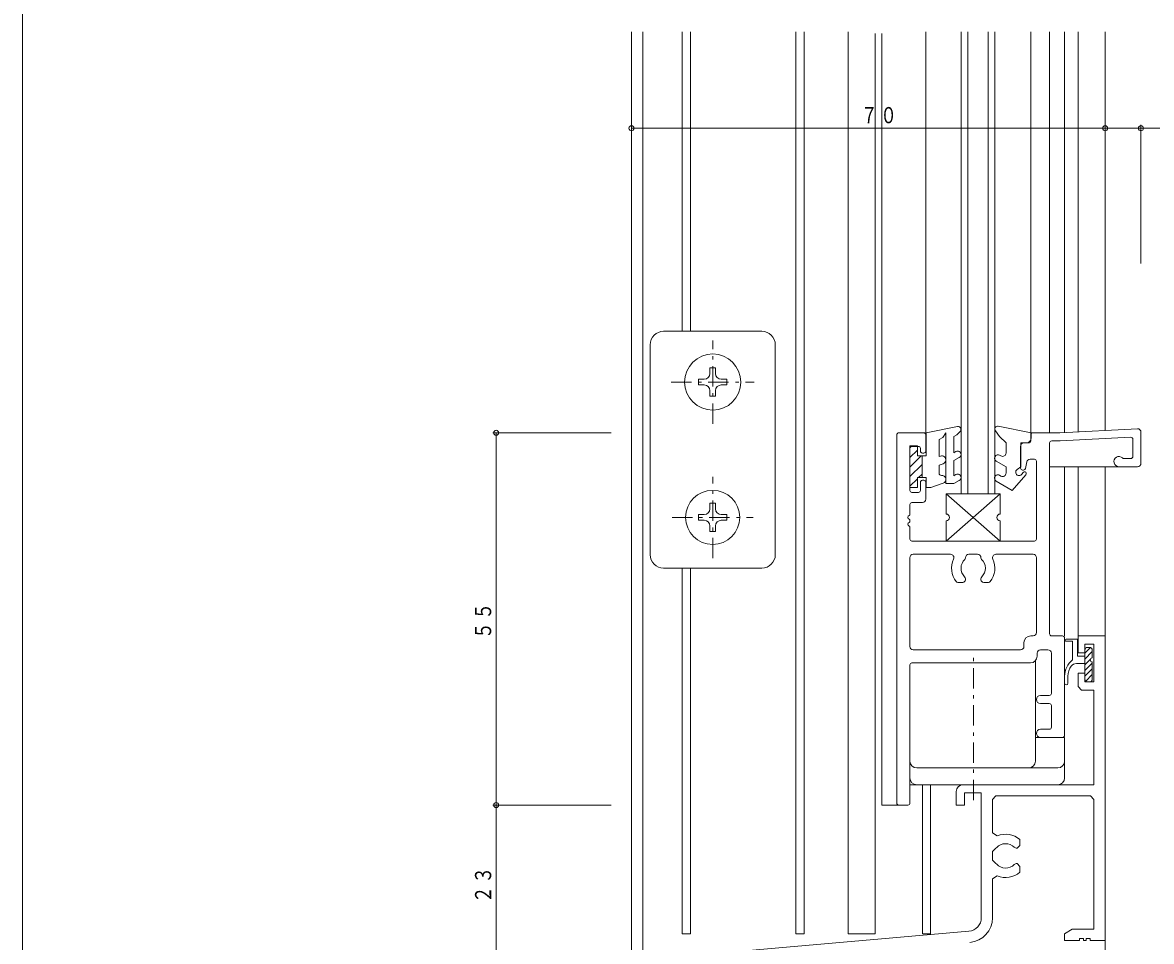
# Model space of a CAD drawing. Units: millimetres on the paper. Extents: x -397 to 397, y -282 to 282.
# Drawn here: x -393.9 to -227.1, y -200.8 to -65.1 of the extents above; entities that cross this region are included whole.
import ezdxf

# ---------------------------------------------------------------- set-up
doc = ezdxf.new("R2010")
doc.units = ezdxf.units.MM
doc.linetypes.add('USER2', pattern=[3.5, 2.5, -1])
doc.linetypes.add('USER3', pattern=[5.5, 3, -1, 0.5, -1])
for name, color, linetype, lineweight in [('0-1_YKK_ZWAK', 7, 'Continuous', 18), ('0-3_YKK_11', 7, 'Continuous', 18), ('0-4_YKK_12', 2, 'Continuous', 18), ('0-6_YKK_13', 4, 'Continuous', 18), ('0-7_YKK_D', 6, 'Continuous', 18)]:
    doc.layers.add(name, color=color, linetype=linetype, lineweight=lineweight)
doc.styles.add('ＭＳ ゴシック', font='')
doc.styles.get('ＭＳ ゴシック').set_extended_font_data('MS Gothic')

msp = doc.modelspace()

# ---------------------------------------------------------------- linework, layer by layer
at = {"layer": '0-1_YKK_ZWAK'}
msp.add_line((-393.908, -245.7), (-393.908, 279.3), dxfattribs=at)
at = {"layer": '0-3_YKK_11'}
for p, q in [((-240.6, -125.7), (-229.135, -125.099)), ((-264.708, -126), (-264.708, -180.4)), ((-260.708, -125.7), (-264.408, -125.7)), ((-260.408, -128.4), (-260.408, -126)), ((-244.908, -126), (-244.908, -126.9)), ((-240.616, -125.7), (-244.608, -125.7)), ((-230.124, -126.352), (-240.569, -126.9)), ((-229.808, -129.2), (-229.808, -126.652)), ((-228.608, -125.598), (-228.608, -130.2)), ((-262.758, -134.2), (-262.758, -128)), ((-262.458, -127.7), (-261.508, -127.7)), ((-261.208, -128), (-261.208, -128.4)), ((-246.408, -127.7), (-246.408, -130.9)), ((-245.208, -127.2), (-245.908, -127.2)), ((-242.108, -155.4), (-242.108, -127.2)), ((-240.584, -126.9), (-241.808, -126.9)), ((-260.908, -128.7), (-260.708, -128.7)), ((-245.485, -130.008), (-245.662, -130.955)), ((-244.993, -129.6), (-244.358, -129.6)), ((-244.058, -129.9), (-244.058, -141.4)), ((-231.124, -129.5), (-230.108, -129.5)), ((-246.108, -131.2), (-245.957, -131.2)), ((-229.108, -130.7), (-231.858, -130.7)), ((-261.208, -133), (-261.208, -134.2)), ((-260.708, -132.7), (-260.908, -132.7)), ((-260.408, -135.5), (-260.408, -133)), ((-261.508, -134.5), (-262.458, -134.5)), ((-262.758, -137.742), (-262.758, -136.3)), ((-262.458, -136), (-260.908, -136)), ((-262.758, -138.658), (-262.758, -138.742)), ((-262.758, -141.4), (-262.758, -139.658)), ((-244.358, -141.7), (-262.458, -141.7)), ((-262.758, -157.25), (-262.758, -144.15)), ((-262.258, -143.65), (-256.768, -143.65)), ((-254.558, -144.181), (-254.558, -144.15)), ((-254.058, -143.65), (-252.758, -143.65)), ((-252.258, -144.15), (-252.258, -144.181)), ((-250.049, -143.65), (-244.558, -143.65)), ((-244.058, -144.15), (-244.058, -155.2)), ((-255.682, -147.8), (-254.958, -147.8)), ((-254.558, -147.4), (-254.558, -147.261)), ((-252.258, -147.261), (-252.258, -147.4)), ((-251.858, -147.8), (-251.135, -147.8)), ((-245.908, -156.7), (-245.908, -157.25)), ((-244.558, -155.7), (-244.908, -155.7)), ((-240.208, -155.7), (-241.808, -155.7)), ((-239.908, -170.4), (-239.908, -156)), ((-237.908, -155.7), (-237.908, -158.2)), ((-233.908, -155.7), (-237.908, -155.7)), ((-233.908, -200.7), (-233.908, -155.7)), ((-246.408, -157.75), (-262.258, -157.75)), ((-243.958, -158.25), (-243.958, -158.7)), ((-242.358, -157.75), (-243.458, -157.75)), ((-241.858, -158.25), (-241.858, -161.75)), ((-237.908, -158.2), (-236.908, -158.2)), ((-236.908, -156.9), (-235.558, -156.9)), ((-236.908, -158.2), (-236.908, -156.9)), ((-235.558, -156.9), (-235.558, -162.5)), ((-262.758, -161.75), (-262.758, -160)), ((-262.458, -159.7), (-244.958, -159.7)), ((-262.758, -180.4), (-262.758, -161.75)), ((-241.858, -161.75), (-241.858, -164.2)), ((-237.908, -161.2), (-237.908, -163.2)), ((-236.908, -161.2), (-237.908, -161.2)), ((-236.908, -162.5), (-236.908, -161.2)), ((-237.908, -163.2), (-237.408, -163.7)), ((-235.558, -162.5), (-236.908, -162.5)), ((-243.458, -164.5), (-242.158, -164.5)), ((-237.408, -163.7), (-235.558, -163.7)), ((-235.558, -163.7), (-235.558, -177.7)), ((-242.158, -165.7), (-243.458, -165.7)), ((-241.858, -166), (-241.858, -169.2)), ((-243.458, -169.5), (-242.158, -169.5)), ((-240.208, -170.7), (-243.458, -170.7)), ((-235.558, -177.7), (-254.908, -177.7)), ((-255.908, -178.7), (-255.908, -180.7)), ((-254.708, -178.9), (-252.208, -178.9)), ((-254.708, -180.7), (-254.708, -178.9)), ((-252.208, -178.9), (-252.208, -197.344)), ((-250.558, -179.85), (-250.058, -179.35)), ((-250.558, -184.796), (-250.558, -179.85)), ((-250.058, -179.35), (-236.058, -179.35)), ((-236.058, -179.35), (-235.558, -179.85)), ((-235.558, -179.85), (-235.558, -199.05)), ((-264.408, -180.7), (-263.058, -180.7)), ((-255.908, -180.7), (-254.708, -180.7)), ((-249.862, -185.256), (-250.558, -184.796)), ((-246.908, -187.05), (-246.508, -186.65)), ((-246.508, -186.65), (-246.508, -185.785)), ((-250.558, -187.55), (-250.077, -187.05)), ((-250.558, -188.85), (-250.558, -187.55)), ((-250.077, -187.05), (-249.937, -186.985)), ((-247.331, -186.932), (-247.047, -187.05)), ((-247.047, -187.05), (-246.908, -187.05)), ((-250.077, -189.35), (-250.558, -188.85)), ((-249.937, -189.415), (-250.077, -189.35)), ((-247.047, -189.35), (-247.331, -189.468)), ((-246.908, -189.35), (-247.047, -189.35)), ((-246.508, -189.75), (-246.908, -189.35)), ((-246.508, -190.615), (-246.508, -189.75)), ((-250.558, -191.604), (-249.862, -191.144)), ((-250.558, -197.344), (-250.558, -191.604)), ((-254.034, -199.337), (-293.908, -202.825)), ((-238.783, -199.05), (-239.908, -199.7)), ((-239.908, -199.7), (-239.908, -200.7)), ((-235.558, -199.05), (-238.783, -199.05)), ((-239.908, -200.7), (-237.708, -200.7)), ((-237.708, -200.4), (-237.108, -200.4)), ((-237.708, -200.7), (-237.708, -200.4)), ((-237.108, -200.4), (-237.108, -200.7)), ((-237.108, -200.7), (-236.708, -200.7)), ((-236.708, -200.4), (-236.108, -200.4)), ((-236.708, -200.7), (-236.708, -200.4)), ((-236.108, -200.4), (-236.108, -200.7)), ((-236.108, -200.7), (-233.908, -200.7))]:
    msp.add_line(p, q, dxfattribs=at)
for centre, radius, start, end in [((-229.108, -125.598), 0.5, 359.99825, 93.00176), ((-264.408, -126), 0.3, 90, 180), ((-260.708, -126), 0.3, 0, 90), ((-244.608, -126), 0.3, 90, 180), ((-240.616, -125.4), 0.3, 270, 272.99997), ((-230.108, -126.652), 0.3, 359.99709, 93.00298), ((-262.458, -128), 0.3, 90, 180), ((-261.508, -128), 0.3, 0, 90), ((-260.908, -128.4), 0.3, 180, 270), ((-260.708, -128.4), 0.3, 270, 0), ((-245.908, -127.7), 0.5, 90, 180), ((-245.208, -126.9), 0.3, 270, 0), ((-241.808, -127.2), 0.3, 90, 180), ((-240.584, -126.6), 0.3, 270, 272.99747), ((-244.993, -130.1), 0.5, 90, 169.38034), ((-244.358, -129.9), 0.3, 0, 90), ((-231.858, -129.95), 0.75, 45.58442, 270), ((-231.124, -129.2), 0.3, 225.58318, 270), ((-230.108, -129.2), 0.3, 270, 359.99709), ((-246.108, -130.9), 0.3, 180, 270), ((-245.957, -130.9), 0.3, 270, 349.38034), ((-229.108, -130.2), 0.5, 270, 359.99825), ((-260.908, -133), 0.3, 90, 180), ((-260.708, -133), 0.3, 0, 90), ((-262.458, -134.2), 0.3, 180, 270), ((-261.508, -134.2), 0.3, 270, 0), ((-262.458, -136.3), 0.3, 90, 180), ((-260.908, -135.5), 0.5, 270, 0), ((-262.758, -138.2), 0.3, 113.57818, 246.42182), ((-262.958, -137.742), 0.2, 293.57818, 0), ((-262.958, -138.658), 0.2, 0, 66.42182), ((-262.758, -139.2), 0.3, 113.57818, 246.42182), ((-262.958, -138.742), 0.2, 293.57818, 0), ((-262.958, -139.658), 0.2, 0, 66.42182), ((-262.458, -141.4), 0.3, 180, 270), ((-244.358, -141.4), 0.3, 270, 0), ((-262.258, -144.15), 0.5, 90, 180), ((-256.768, -144.15), 0.5, 335.23365, 90), ((-253.408, -145.7), 3.2, 155.23365, 218.36651), ((-253.408, -145.7), 1.8, 133.66782, 225.20717), ((-254.858, -144.181), 0.3, 313.66782, 0), ((-254.058, -144.15), 0.5, 90, 180), ((-252.758, -144.15), 0.5, 0, 90), ((-251.958, -144.181), 0.3, 180, 226.33218), ((-253.408, -145.7), 1.8, 314.79283, 46.33218), ((-253.408, -145.7), 3.2, 321.63349, 24.76635), ((-250.049, -144.15), 0.5, 90, 204.76635), ((-244.558, -144.15), 0.5, 0, 90), ((-255.682, -147.5), 0.3, 218.36651, 270), ((-254.958, -147.4), 0.4, 270, 0), ((-254.958, -147.261), 0.4, 0, 45.20717), ((-251.858, -147.261), 0.4, 134.79283, 180), ((-251.858, -147.4), 0.4, 180, 270), ((-251.135, -147.5), 0.3, 270, 321.63349), ((-244.908, -156.7), 1, 90, 180), ((-244.558, -155.2), 0.5, 270, 0), ((-241.808, -155.4), 0.3, 180, 270), ((-240.208, -156), 0.3, 0, 90), ((-262.258, -157.25), 0.5, 180, 270), ((-246.408, -157.25), 0.5, 270, 0), ((-243.458, -158.25), 0.5, 90, 180), ((-242.358, -158.25), 0.5, 0, 90), ((-262.458, -160), 0.3, 90, 180), ((-244.958, -158.7), 1, 270, 0), ((-243.458, -165.1), 0.6, 90, 270), ((-242.158, -164.2), 0.3, 270, 0), ((-242.158, -166), 0.3, 0, 90), ((-243.458, -170.1), 0.6, 90, 270), ((-242.158, -169.2), 0.3, 270, 0), ((-240.208, -170.4), 0.3, 270, 0), ((-254.908, -178.7), 1, 90, 180), ((-264.408, -180.4), 0.3, 180, 270), ((-263.058, -180.4), 0.3, 270, 0), ((-248.608, -188.2), 3.2, 48.9855, 113.07227), ((-248.608, -188.2), 1.8, 44.79283, 137.56472), ((-248.608, -188.2), 1.8, 222.43528, 315.20717), ((-248.608, -188.2), 3.2, 246.92773, 311.0145), ((-254.208, -197.344), 2, 275, 0), ((-254.208, -197.344), 3.65, 275, 0)]:
    msp.add_arc(centre, radius, start, end, dxfattribs=at)
at = {"layer": '0-4_YKK_12'}
for p, q in [((-303.908, -203.7), (-303.908, -66.454)), ((-302.258, -203.7), (-302.258, -66.454)), ((-296.408, -110.7), (-296.408, -66.454)), ((-295.208, -110.7), (-295.208, -66.454)), ((-279.608, -199.7), (-279.608, -66.454)), ((-278.408, -199.7), (-278.408, -66.454)), ((-271.908, -199.7), (-271.908, -66.454)), ((-267.908, -199.7), (-267.908, -66.725)), ((-266.908, -180.7), (-266.908, -66.725)), ((-260.408, -125.7), (-260.408, -66.454)), ((-255.209, -134.7), (-255.209, -66.454)), ((-254.209, -134.7), (-254.209, -66.454)), ((-251.209, -134.7), (-251.209, -66.454)), ((-250.209, -108.717), (-250.209, -66.454)), ((-244.908, -126), (-244.908, -66.454)), ((-242.108, -125.7), (-242.108, -66.454)), ((-239.908, -66.454), (-239.908, -125.663)), ((-237.908, -125.558), (-237.908, -66.454)), ((-233.908, -125.349), (-233.908, -66.454)), ((-250.209, -134.7), (-250.209, -108.717)), ((-231.858, -130.7), (-242.108, -130.7)), ((-239.908, -130.7), (-239.908, -155.7)), ((-237.908, -155.7), (-237.908, -130.7)), ((-233.908, -156), (-233.908, -130.7)), ((-255.209, -134.7), (-250.209, -134.7)), ((-296.408, -199.7), (-296.408, -145.7)), ((-295.208, -199.7), (-295.208, -145.7)), ((-237.908, -155.7), (-233.908, -155.7)), ((-260.908, -199.7), (-260.908, -177.7)), ((-259.708, -199.7), (-259.708, -177.7)), ((-266.908, -180.7), (-263.058, -180.7)), ((-296.408, -199.7), (-295.208, -199.7)), ((-279.608, -199.7), (-278.408, -199.7)), ((-271.908, -199.7), (-267.908, -199.7)), ((-260.908, -199.7), (-259.708, -199.7)), ((-233.908, -200.4), (-233.908, -215.7))]:
    msp.add_line(p, q, dxfattribs=at)
at = {"layer": '0-6_YKK_13'}
for p, q in [((-284.658, -110.7), (-299.158, -110.7)), ((-301.158, -112.7), (-301.158, -143.7)), ((-282.658, -143.7), (-282.658, -112.7)), ((-292.328, -116.1), (-292.328, -116.94)), ((-291.488, -116.1), (-292.328, -116.1)), ((-291.488, -116.94), (-291.488, -116.1)), ((-293.168, -117.78), (-294.008, -117.78)), ((-294.008, -117.78), (-294.008, -118.62)), ((-289.808, -117.78), (-290.648, -117.78)), ((-289.808, -118.62), (-289.808, -117.78)), ((-294.008, -118.62), (-293.168, -118.62)), ((-290.648, -118.62), (-289.808, -118.62)), ((-260.359, -125.7), (-255.72, -124.787)), ((-244.859, -125.7), (-249.706, -124.737)), ((-260.359, -125.7), (-260.359, -129.1)), ((-257.909, -126.389), (-258.449, -126.7)), ((-258.449, -126.7), (-258.449, -129.207)), ((-257.449, -125.691), (-257.909, -126.389)), ((-257.449, -125.691), (-257.449, -133.2)), ((-256.249, -126.245), (-255.824, -126)), ((-256.249, -126.245), (-256.249, -128.646)), ((-255.824, -126), (-255.334, -125.51)), ((-250.131, -125.393), (-249.537, -126.231)), ((-249.537, -126.231), (-248.559, -127.2)), ((-244.859, -126.5), (-244.859, -125.7)), ((-261.659, -127.6), (-262.759, -127.6)), ((-262.759, -127.929), (-262.43, -127.6)), ((-262.759, -127.6), (-262.759, -133.8)), ((-262.759, -129.343), (-261.659, -128.243)), ((-261.659, -127.6), (-261.659, -129.1)), ((-248.559, -127.2), (-248.559, -128.68)), ((-246.359, -130.7), (-246.359, -127.2)), ((-246.359, -127.2), (-245.559, -127.2)), ((-262.759, -130.758), (-261.101, -129.1)), ((-261.659, -129.1), (-260.359, -129.1)), ((-260.959, -129.1), (-260.959, -132.3)), ((-258.254, -129.136), (-258.449, -129.207)), ((-256.249, -128.646), (-255.958, -128.478)), ((-255.458, -129.344), (-256.249, -129.8)), ((-256.249, -129.8), (-256.249, -132.045)), ((-250.002, -129.867), (-248.559, -130.7)), ((-249.502, -129.001), (-249.309, -129.113)), ((-262.759, -132.172), (-260.959, -130.372)), ((-261.473, -132.3), (-260.959, -131.786)), ((-248.559, -130.7), (-248.559, -131.651)), ((-246.359, -130.7), (-246.919, -131.12)), ((-246.265, -131.874), (-245.986, -131.534)), ((-262.759, -133.586), (-261.659, -132.486)), ((-261.659, -132.3), (-261.659, -133.8)), ((-261.659, -132.3), (-260.359, -132.3)), ((-260.359, -132.3), (-260.359, -133.8)), ((-257.843, -133.143), (-259.649, -133.8)), ((-257.449, -133.2), (-256.249, -133.2)), ((-255.958, -131.878), (-256.249, -132.045)), ((-255.458, -132.744), (-256.249, -133.2)), ((-247.645, -134.2), (-249.995, -132.843)), ((-249.502, -131.973), (-249.309, -132.085)), ((-245.632, -131.888), (-247.645, -134.2)), ((-262.759, -133.8), (-261.659, -133.8)), ((-260.359, -133.8), (-259.649, -133.8)), ((-257.408, -134.7), (-257.408, -137.7)), ((-257.408, -134.7), (-257.408, -137.7)), ((-249.408, -134.7), (-257.408, -134.7)), ((-249.408, -134.7), (-257.408, -134.7)), ((-257.408, -141.7), (-249.408, -134.7)), ((-249.408, -141.7), (-257.408, -134.7)), ((-257.408, -141.7), (-249.408, -134.7)), ((-249.408, -137.7), (-249.408, -134.7)), ((-249.408, -137.7), (-249.408, -134.7)), ((-290.648, -137.78), (-289.808, -137.78)), ((-289.808, -137.78), (-289.808, -138.62)), ((-293.168, -138.62), (-294.008, -138.62)), ((-289.808, -138.62), (-290.648, -138.62)), ((-257.408, -138.7), (-257.408, -141.7)), ((-257.408, -138.7), (-257.408, -141.7)), ((-249.408, -141.7), (-249.408, -138.7)), ((-249.408, -141.7), (-249.408, -138.7)), ((-257.408, -141.7), (-249.408, -141.7)), ((-299.158, -145.7), (-284.658, -145.7)), ((-239.658, -156.2), (-238.008, -156.2)), ((-238.708, -156.5), (-239.658, -156.5)), ((-238.708, -156.5), (-238.708, -159.246)), ((-238.008, -156.2), (-238.008, -158.7)), ((-236.908, -158.275), (-236.062, -157.428)), ((-236.908, -157.8), (-236.908, -158.7)), ((-236.908, -159.123), (-235.808, -158.023)), ((-236.508, -157.4), (-236.208, -157.4)), ((-235.808, -158.95), (-235.808, -157.8)), ((-244.208, -174.2), (-244.208, -159.361)), ((-236.908, -159.8), (-238.151, -159.8)), ((-238.008, -158.7), (-236.908, -158.7)), ((-236.908, -158.7), (-236.908, -162.1)), ((-236.908, -159.972), (-236.093, -159.157)), ((-236.908, -160.82), (-235.808, -159.72)), ((-235.902, -158.965), (-235.808, -158.872)), ((-235.808, -162.1), (-235.808, -159.55)), ((-239.908, -162.686), (-239.908, -161.646)), ((-239.408, -162.686), (-239.408, -161.646)), ((-236.908, -161.669), (-235.808, -160.569)), ((-236.782, -162.391), (-235.808, -161.417)), ((-236.508, -162.5), (-236.208, -162.5)), ((-239.908, -170.7), (-244.208, -170.7)), ((-239.908, -176.7), (-239.908, -170.7)), ((-261.758, -175.2), (-240.908, -175.2)), ((-262.758, -177.7), (-240.908, -177.7))]:
    msp.add_line(p, q, dxfattribs=at)
at = {"layer": '0-6_YKK_13', "linetype": 'USER3'}
for p, q in [((-291.908, -124.35), (-291.908, -112.05)), ((-298.058, -118.2), (-285.758, -118.2)), ((-291.908, -144.2), (-291.908, -132.2)), ((-297.908, -138.2), (-285.908, -138.2)), ((-253.358, -179.95), (-253.358, -157.95))]:
    msp.add_line(p, q, dxfattribs=at)
at = {"layer": '0-6_YKK_13', "linetype": 'USER2'}
for p, q in [((-259.408, -141.7), (-254.408, -141.7)), ((-252.408, -141.7), (-247.408, -141.7))]:
    msp.add_line(p, q, dxfattribs=at)
at = {"layer": '0-6_YKK_13'}
for points in [[(-292.328, -119.46), (-292.328, -120.3), (-291.488, -120.3), (-291.488, -119.46)], [(-257.843, -130.264), (-258.449, -130.484), (-258.449, -131.685)], [(-257.408, -141.7), (-249.408, -141.7), (-257.408, -134.7)], [(-292.328, -136.94), (-292.328, -136.1), (-291.488, -136.1), (-291.488, -136.94)], [(-294.008, -138.62), (-294.008, -137.78), (-293.168, -137.78)], [(-291.488, -139.46), (-291.488, -140.3), (-292.328, -140.3), (-292.328, -139.46)]]:
    msp.add_lwpolyline(points, dxfattribs=at)
for centre, radius in [((-291.908, -118.2), 4.15), ((-291.908, -138.2), 4)]:
    msp.add_circle(centre, radius, dxfattribs=at)
for centre, radius, start, end in [((-299.158, -112.7), 2, 90, 180), ((-284.658, -112.7), 2, 0, 90), ((-293.168, -116.94), 0.84, 270, 0), ((-290.648, -116.94), 0.84, 180, 270), ((-293.168, -119.46), 0.84, 0, 90), ((-290.648, -119.46), 0.84, 90, 180), ((-255.637, -125.207), 0.428, 315.00144, 101.13776), ((-249.788, -125.149), 0.42, 78.7643, 215.33653), ((-245.559, -126.5), 0.7, 270, 0.01997), ((-255.708, -128.911), 0.5, 299.99317, 119.9962), ((-258.049, -129.7), 0.6, 289.9968, 110.0034), ((-249.752, -129.434), 0.5, 60.00834, 239.99284), ((-249.059, -128.68), 0.5, 240.00157, 0.02796), ((-258.149, -131.685), 0.3, 180, 276.37364), ((-249.059, -131.652), 0.5, 239.98109, 0.02798), ((-246.619, -131.52), 0.5, 126.8643, 315), ((-245.809, -131.711), 0.25, 315, 135.03954), ((-258.049, -132.579), 0.6, 290.00203, 96.38171), ((-255.708, -132.311), 0.5, 299.99317, 120.01019), ((-249.752, -132.406), 0.5, 59.9883, 240.97443), ((-293.168, -136.94), 0.84, 270, 0), ((-290.648, -136.94), 0.84, 180, 270), ((-257.408, -138.2), 0.5, 270, 90), ((-257.408, -138.2), 0.5, 270, 90), ((-249.408, -138.2), 0.5, 90, 270), ((-249.408, -138.2), 0.5, 90, 270), ((-293.168, -139.46), 0.84, 0, 90), ((-290.648, -139.46), 0.84, 90, 180), ((-299.158, -143.7), 2, 180, 270), ((-284.658, -143.7), 2, 270, 0), ((-239.658, -156.35), 0.15, 90, 270), ((-236.508, -157.8), 0.4, 90, 180), ((-236.208, -157.8), 0.4, 0, 90), ((-236.908, -161.646), 3, 126.8699, 180), ((-236.908, -161.646), 2.5, 143.36666, 180), ((-238.151, -160.8), 1, 90, 139.81334), ((-235.808, -159.25), 0.3, 90, 270), ((-239.658, -162.686), 0.25, 180, 360), ((-236.508, -162.1), 0.4, 180, 270), ((-236.208, -162.1), 0.4, 270, 0), ((-261.758, -174.2), 1, 180, 270), ((-245.208, -174.2), 1, 270, 0), ((-240.908, -174.2), 1, 270, 0), ((-261.758, -176.7), 1, 180, 270), ((-240.908, -176.7), 1, 270, 0)]:
    msp.add_arc(centre, radius, start, end, dxfattribs=at)
at = {"layer": '0-7_YKK_D'}
for p, q in [((-303.908, -80.7), (-233.908, -80.7)), ((-216.708, -80.7), (-233.908, -80.7)), ((-228.608, -100.7), (-228.608, -80.2)), ((-306.908, -125.7), (-324.408, -125.7)), ((-323.908, -180.7), (-323.908, -125.7)), ((-306.908, -180.7), (-324.408, -180.7)), ((-323.908, -203.7), (-323.908, -180.7))]:
    msp.add_line(p, q, dxfattribs=at)
for centre, start, end in [((-303.908, -80.7), 0, 180), ((-303.908, -80.7), 180, 0), ((-233.908, -80.7), 0, 180), ((-233.908, -80.7), 0, 180), ((-233.908, -80.7), 180, 0), ((-233.908, -80.7), 180, 0), ((-228.608, -80.7), 0, 180), ((-228.608, -80.7), 180, 0), ((-323.908, -125.7), 0, 180), ((-323.908, -125.7), 180, 0), ((-323.908, -180.7), 0, 180), ((-323.908, -180.7), 0, 180), ((-323.908, -180.7), 180, 0), ((-323.908, -180.7), 180, 0)]:
    msp.add_arc(centre, 0.375, start, end, dxfattribs=at)

# ---------------------------------------------------------------- texts
at = {"layer": '0-7_YKK_D', "color": 7, "insert": (-269.996, -80), "char_height": 2.39, "attachment_point": 7, "style": 'ＭＳ ゴシック'}
msp.add_mtext('\\T1.17;\\W0.75;７０', dxfattribs=at)
at = {"layer": '0-7_YKK_D', "color": 7, "char_height": 2.39, "attachment_point": 7, "rotation": 90, "style": 'ＭＳ ゴシック'}
for s, insert in [('\\T1.17;\\W0.75;５５', (-324.608, -156.145)), ('\\T1.17;\\W0.75;２３', (-324.608, -195.145))]:
    msp.add_mtext(s, dxfattribs=dict(at, insert=insert))

doc.saveas('drawing.dxf')
